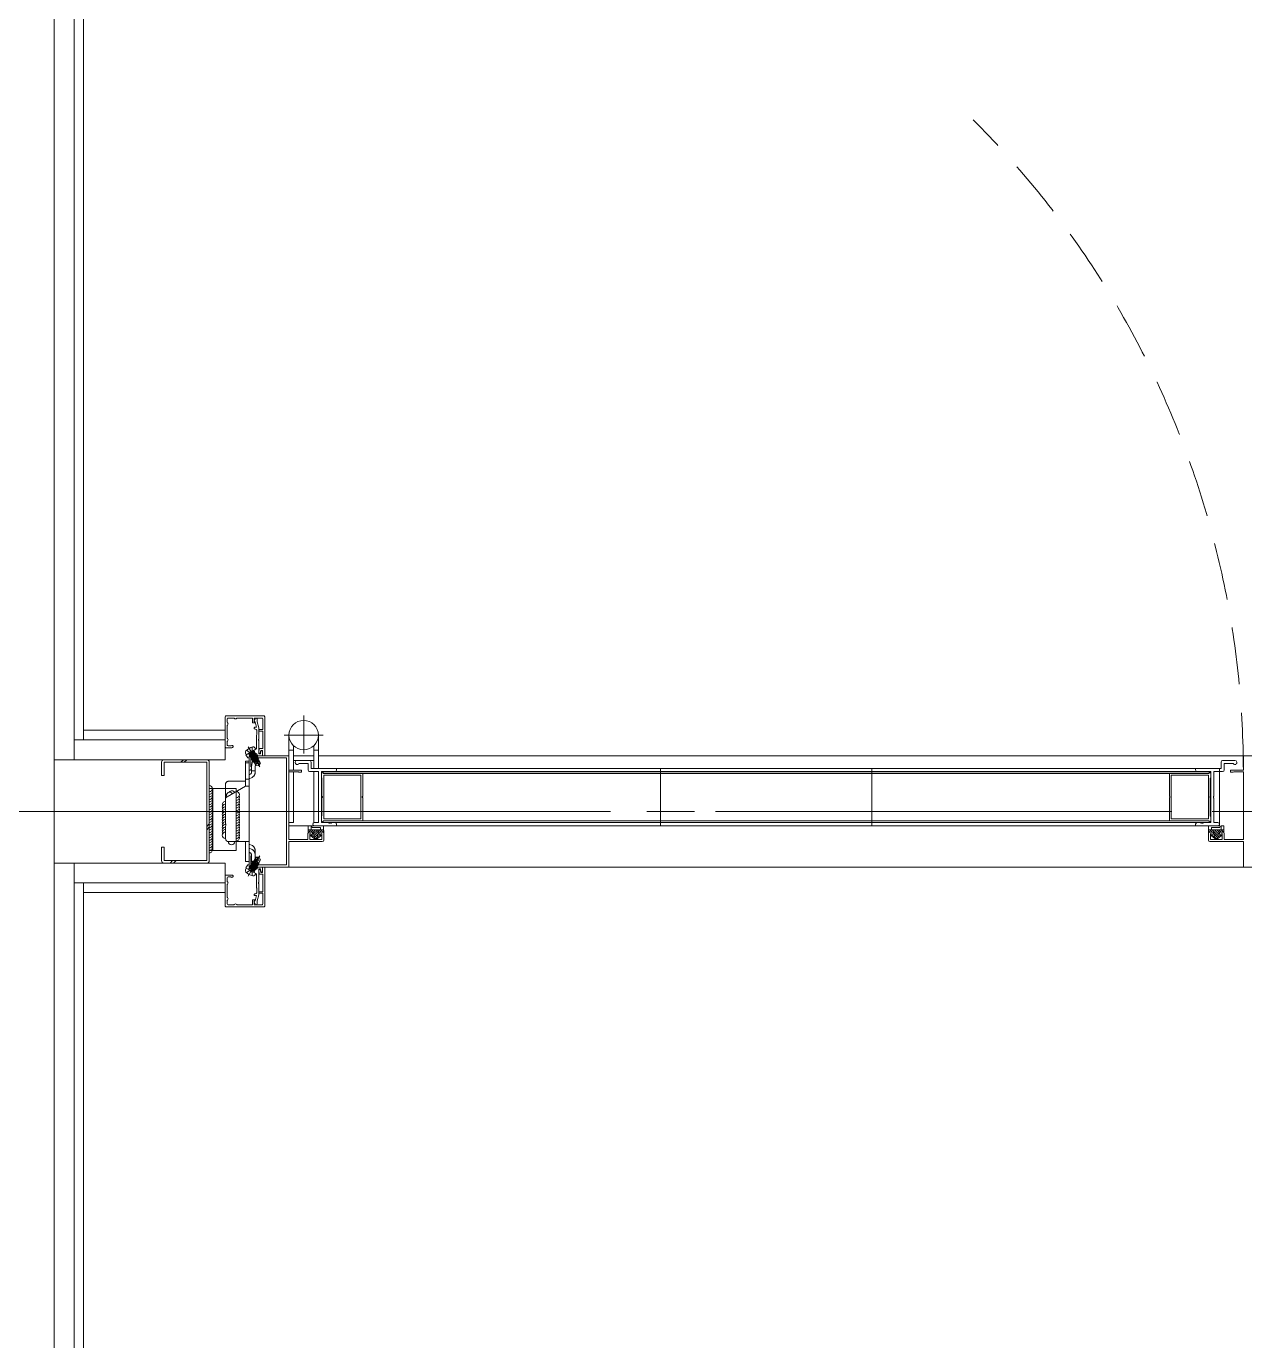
# Model space of a CAD drawing. Units: millimetres at full size. Extents: x -12803 to 120774, y -9413 to 101127.
# Drawn here: x 91634 to 92400, y 10164 to 10990 of the extents above; entities that cross this region are included whole.
import ezdxf

# ---------------------------------------------------------------- set-up
doc = ezdxf.new("R2010")
doc.units = ezdxf.units.MM
doc.header["$LTSCALE"] = 30
for name, pattern in [('CHAIN2', [12, 9, -1, 1, -1]), ('DASHED1', [1.8, 1.2, -0.6]), ('DASHED3', [4, 3, -1]), ('DOUBLE_CHAIN1', [8.8, 5, -1, 0.6, -0.6, 0.6, -1])]:
    doc.linetypes.add(name, pattern=pattern)
doc.layers.add('0-0_NoName', color=7, linetype='Continuous')
for name, color, linetype, lineweight in [('2-2_間仕切り芯', 7, 'DOUBLE_CHAIN1', 15), ('2-3_間仕切り', 7, 'Continuous', 15), ('2-A_建具', 7, 'Continuous', 15), ('3-2_AIHO08-壁芯', 7, 'CHAIN2', 15)]:
    doc.layers.add(name, color=color, linetype=linetype, lineweight=lineweight)

# ---------------------------------------------------------------- blocks, each defined once
blk = doc.blocks.new('グループ部品-732')
at = {"layer": '2-2_間仕切り芯'}
blk.add_line((90795.67, 10496.41), (93546.63, 10496.41), dxfattribs=at)
at = {"layer": '2-3_間仕切り'}
for p, q in [((91670.36, 11922.41), (91670.36, 10541.41)), ((91664.36, 11916.41), (91664.36, 10528.91)), ((91651.86, 11903.91), (91651.86, 8828.91)), ((91664.36, 10541.41), (91759.36, 10541.41)), ((91670.36, 10547.41), (91759.36, 10547.41)), ((91651.86, 10528.91), (91759.36, 10528.91)), ((91651.86, 10463.91), (91759.36, 10463.91)), ((91664.36, 10463.91), (91664.36, 8828.91)), ((91664.36, 10451.41), (91759.36, 10451.41)), ((91670.36, 10451.41), (91670.36, 8841.41)), ((91670.36, 10445.41), (91759.36, 10445.41))]:
    blk.add_line(p, q, dxfattribs=at)
at = {"layer": '2-A_建具'}
for p, q in [((91808.71, 10532.83), (91808.71, 10556.75)), ((91759.36, 10528.91), (91759.36, 10555.91)), ((91796.36, 10544.41), (91820.92, 10544.41)), ((91818.06, 10523.41), (91818.06, 10544.41)), ((91763.61, 10536.41), (91759.86, 10536.41)), ((91772.63, 10532.06), (91772.15, 10533.08)), ((91778.69, 10535.56), (91772.63, 10532.06)), ((91776.24, 10532.8), (91773.78, 10537.06)), ((91777.72, 10534.19), (91774.29, 10532.21)), ((91774.34, 10532.14), (91774.77, 10532.14)), ((91774.36, 10531.41), (91774.36, 10522.41)), ((91799.36, 10531.41), (91774.36, 10531.41)), ((91774.41, 10532.51), (91774.51, 10532.34)), ((91774.69, 10531.53), (91777.76, 10534.12)), ((91774.69, 10531.53), (91775.12, 10531.53)), ((91775.83, 10533.1), (91774.77, 10532.14)), ((91774.82, 10532.06), (91774.77, 10532.14)), ((91775.04, 10530.93), (91778.11, 10533.51)), ((91777.54, 10533.74), (91775.12, 10531.53)), ((91775.17, 10531.46), (91775.12, 10531.53)), ((91775.17, 10531.46), (91777.59, 10533.66)), ((91777.89, 10533.13), (91775.47, 10530.93)), ((91778.73, 10532.45), (91775.65, 10529.87)), ((91775.74, 10529.71), (91778.81, 10532.3)), ((91775.87, 10530.24), (91778.29, 10532.45)), ((91779.08, 10531.84), (91776, 10529.26)), ((91776.09, 10529.11), (91779.16, 10531.69)), ((91778.59, 10531.92), (91776.17, 10529.71)), ((91776.22, 10529.64), (91778.64, 10531.84)), ((91779.43, 10531.24), (91776.35, 10528.65)), ((91778.94, 10531.31), (91776.52, 10529.11)), ((91776.57, 10529.03), (91778.99, 10531.24)), ((91777.34, 10530.9), (91776.74, 10531.94)), ((91777.4, 10534.24), (91777.5, 10534.07)), ((91777.76, 10534.12), (91777.54, 10533.74)), ((91777.59, 10533.66), (91777.54, 10533.74)), ((91778.03, 10533.66), (91777.59, 10533.66)), ((91777.72, 10534.19), (91777.76, 10534.12)), ((91778.11, 10533.51), (91777.89, 10533.13)), ((91777.94, 10533.06), (91777.89, 10533.13)), ((91778.38, 10533.06), (91777.94, 10533.06)), ((91778.03, 10533.66), (91778.11, 10533.51)), ((91778.69, 10535.56), (91778.04, 10536.48)), ((91778.29, 10532.45), (91778.24, 10532.53)), ((91778.73, 10532.45), (91778.29, 10532.45)), ((91778.81, 10532.3), (91778.59, 10531.92)), ((91778.64, 10531.84), (91778.59, 10531.92)), ((91779.08, 10531.84), (91778.64, 10531.84)), ((91778.73, 10532.45), (91778.81, 10532.3)), ((91779.16, 10531.69), (91778.94, 10531.31)), ((91778.99, 10531.24), (91778.94, 10531.31)), ((91779.43, 10531.24), (91778.99, 10531.24)), ((91779.08, 10531.84), (91779.16, 10531.69)), ((91779.43, 10531.24), (91779.51, 10531.09)), ((91799.36, 10522.41), (91799.36, 10531.41)), ((91802.36, 10522.41), (91802.36, 10537.68)), ((91802.36, 10531.41), (91815.06, 10531.41)), ((91815.06, 10523.41), (91815.06, 10537.68)), ((91818.06, 10531.41), (92099.36, 10531.41)), ((92099.36, 10531.41), (92399.36, 10531.41)), ((92399.36, 10531.41), (92424.36, 10531.41)), ((92399.36, 10522.41), (92399.36, 10531.41)), ((91747.76, 10528.91), (91720.96, 10528.91)), ((91733.17, 10528.91), (91731.57, 10527.31)), ((91735.29, 10528.91), (91733.69, 10527.31)), ((91749.36, 10465.51), (91749.36, 10527.31)), ((91772.06, 10519.41), (91772.06, 10527.01)), ((91774.95, 10531.08), (91775.04, 10530.93)), ((91775.04, 10530.93), (91775.47, 10530.93)), ((91775.36, 10522.41), (91776.01, 10523.54)), ((91775.39, 10530.32), (91775.82, 10530.32)), ((91775.46, 10530.11), (91797.96, 10530.11)), ((91775.46, 10524.41), (91775.46, 10530.11)), ((91776.01, 10524.41), (91775.46, 10524.41)), ((91775.52, 10530.85), (91775.47, 10530.93)), ((91775.65, 10529.87), (91775.87, 10530.24)), ((91775.65, 10529.87), (91775.74, 10529.71)), ((91775.74, 10529.71), (91776.17, 10529.71)), ((91775.87, 10530.24), (91775.82, 10530.32)), ((91775.86, 10520.81), (91775.86, 10524.61)), ((91776, 10529.26), (91776.22, 10529.64)), ((91776, 10529.26), (91776.09, 10529.11)), ((91776.01, 10523.54), (91776.01, 10524.41)), ((91776.09, 10529.11), (91776.52, 10529.11)), ((91776.22, 10529.64), (91776.17, 10529.71)), ((91776.35, 10528.65), (91776.57, 10529.03)), ((91776.35, 10528.65), (91776.44, 10528.5)), ((91776.44, 10528.5), (91779.51, 10531.09)), ((91776.44, 10528.5), (91776.87, 10528.5)), ((91776.57, 10529.03), (91776.52, 10529.11)), ((91776.68, 10529.28), (91778.95, 10528.88)), ((91779.78, 10530.63), (91776.7, 10528.05)), ((91776.7, 10528.05), (91776.92, 10528.43)), ((91776.7, 10528.05), (91776.79, 10527.9)), ((91776.79, 10527.9), (91779.86, 10530.48)), ((91776.79, 10527.9), (91777.22, 10527.9)), ((91779.29, 10530.71), (91776.87, 10528.5)), ((91776.92, 10528.43), (91776.87, 10528.5)), ((91776.92, 10528.43), (91779.34, 10530.63)), ((91779.23, 10529.27), (91777.05, 10527.44)), ((91777.05, 10527.44), (91777.27, 10527.82)), ((91777.05, 10527.44), (91777.14, 10527.29)), ((91777.14, 10527.29), (91779.27, 10529.08)), ((91777.14, 10527.29), (91777.57, 10527.29)), ((91779.64, 10530.1), (91777.22, 10527.9)), ((91777.27, 10527.82), (91777.22, 10527.9)), ((91777.27, 10527.82), (91779.69, 10530.03)), ((91779.32, 10528.88), (91777.57, 10527.29)), ((91777.62, 10527.21), (91777.57, 10527.29)), ((91779.47, 10528.27), (91777.58, 10527.18)), ((91777.58, 10527.18), (91778.72, 10525.2)), ((91777.84, 10530.03), (91781.12, 10524.34)), ((91779.1, 10526.45), (91778.68, 10525.27)), ((91778.72, 10525.2), (91780.53, 10525.07)), ((91779.9, 10526.45), (91779.2, 10529.4)), ((91779.51, 10531.09), (91779.29, 10530.71)), ((91779.34, 10530.63), (91779.29, 10530.71)), ((91779.78, 10530.63), (91779.34, 10530.63)), ((91779.86, 10530.48), (91779.64, 10530.1)), ((91779.69, 10530.03), (91779.64, 10530.1)), ((91780.13, 10530.03), (91779.64, 10529.61)), ((91780.13, 10530.03), (91779.69, 10530.03)), ((91779.72, 10529.46), (91780.21, 10529.87)), ((91779.78, 10530.63), (91779.86, 10530.48)), ((91779.9, 10526.45), (91780.53, 10525.07)), ((91780.39, 10528.81), (91779.99, 10529.5)), ((91780.13, 10530.03), (91780.21, 10529.87)), ((91780.44, 10528.83), (91780.18, 10528.68)), ((91780.79, 10525.22), (91780.53, 10525.07)), ((91781.22, 10526.87), (91780.61, 10525.54)), ((91780.61, 10525.54), (91780.79, 10525.22)), ((91781.58, 10526.85), (91780.79, 10525.22)), ((91797.96, 10530.11), (91797.96, 10462.71)), ((91804.62, 10528.41), (91812.37, 10528.41)), ((92099.36, 10523.41), (91818.06, 10523.41)), ((91829.06, 10523.41), (92032.86, 10523.41)), ((92099.36, 10523.41), (92369.96, 10523.41)), ((92394.11, 10528.41), (92386.36, 10528.41)), ((91774.36, 10522.89), (91774.36, 10522.18)), ((91774.36, 10522.06), (91775.86, 10522.77)), ((91774.36, 10522.41), (91775.36, 10522.41)), ((91807.36, 10522.41), (91799.36, 10522.41)), ((91799.36, 10521.31), (91805.36, 10521.31)), ((91799.36, 10478.71), (91799.36, 10521.31)), ((91802.36, 10489.41), (91802.36, 10521.31)), ((91805.36, 10521.31), (91805.66, 10521.01)), ((91805.66, 10521.01), (91807.36, 10521.01)), ((91807.36, 10521.01), (91807.36, 10522.41)), ((91815.06, 10489.41), (91815.06, 10521.61)), ((91820.36, 10521.06), (91819.86, 10520.56)), ((91819.86, 10520.56), (91819.86, 10517.56)), ((91819.86, 10517.56), (91820.16, 10517.26)), ((92099.36, 10521.46), (91820.16, 10521.46)), ((91820.16, 10517.26), (91820.16, 10505.71)), ((91820.86, 10521.06), (91820.36, 10521.06)), ((91820.86, 10520.26), (91820.86, 10521.06)), ((91845.86, 10520.26), (91820.86, 10520.26)), ((91821.16, 10520.41), (92099.36, 10520.41)), ((91821.16, 10520.26), (92099.36, 10520.26)), ((91821.36, 10519.16), (91844.66, 10519.16)), ((91821.36, 10491.66), (91821.36, 10519.16)), ((91844.66, 10519.16), (91844.66, 10491.66)), ((91845.86, 10505.71), (91845.86, 10520.26)), ((92099.36, 10521.46), (92378.56, 10521.46)), ((92377.56, 10520.41), (92099.36, 10520.41)), ((92377.56, 10520.26), (92099.36, 10520.26)), ((92352.86, 10505.71), (92352.86, 10520.26)), ((92352.86, 10520.26), (92377.86, 10520.26)), ((92354.06, 10519.16), (92354.06, 10491.66)), ((92377.36, 10519.16), (92354.06, 10519.16)), ((92377.36, 10491.66), (92377.36, 10519.16)), ((92377.86, 10521.06), (92378.36, 10521.06)), ((92377.86, 10520.26), (92377.86, 10521.06)), ((92378.36, 10521.06), (92378.86, 10520.56)), ((92378.86, 10517.56), (92378.56, 10517.26)), ((92378.56, 10517.26), (92378.56, 10505.71)), ((92378.86, 10520.56), (92378.86, 10517.56)), ((92391.36, 10522.41), (92399.36, 10522.41)), ((92391.36, 10521.01), (92391.36, 10522.41)), ((92393.06, 10521.01), (92391.36, 10521.01)), ((92393.36, 10521.31), (92393.06, 10521.01)), ((92399.36, 10521.31), (92393.36, 10521.31)), ((92399.36, 10478.71), (92399.36, 10521.31)), ((91749.36, 10510.73), (91749.36, 10471.73)), ((91751.66, 10510.73), (91751.66, 10471.73)), ((91774.36, 10512.11), (91774.36, 10512.41)), ((91759.56, 10488.62), (91759.56, 10503.89)), ((91820.16, 10505.71), (91820.46, 10505.71)), ((91820.16, 10505.11), (91820.16, 10493.56)), ((91820.46, 10505.11), (91820.16, 10505.11)), ((91820.46, 10505.71), (91820.46, 10505.11)), ((91845.56, 10505.71), (91845.86, 10505.71)), ((91845.56, 10505.11), (91845.56, 10505.71)), ((91845.86, 10505.11), (91845.56, 10505.11)), ((91845.86, 10490.56), (91845.86, 10505.11)), ((92353.16, 10505.71), (92352.86, 10505.71)), ((92352.86, 10505.11), (92353.16, 10505.11)), ((92352.86, 10490.56), (92352.86, 10505.11)), ((92353.16, 10505.11), (92353.16, 10505.71)), ((92378.26, 10505.71), (92378.26, 10505.11)), ((92378.56, 10505.71), (92378.26, 10505.71)), ((92378.26, 10505.11), (92378.56, 10505.11)), ((92378.56, 10505.11), (92378.56, 10493.56)), ((91799.36, 10496.41), (91694.96, 10496.41)), ((91820.16, 10493.56), (91819.86, 10493.26)), ((91819.86, 10493.26), (91819.86, 10490.26)), ((91819.86, 10490.26), (91820.36, 10489.76)), ((91820.86, 10490.56), (91845.86, 10490.56)), ((91820.86, 10489.76), (91820.86, 10490.56)), ((91820.9, 10490.41), (92099.36, 10490.41)), ((91821.16, 10490.56), (92099.36, 10490.56)), ((91844.66, 10491.66), (91821.36, 10491.66)), ((92377.56, 10490.56), (92099.36, 10490.56)), ((92377.82, 10490.41), (92099.36, 10490.41)), ((92377.86, 10490.56), (92352.86, 10490.56)), ((92354.06, 10491.66), (92377.36, 10491.66)), ((92377.86, 10489.76), (92377.86, 10490.56)), ((92378.86, 10490.26), (92378.36, 10489.76)), ((92378.56, 10493.56), (92378.86, 10493.26)), ((92378.86, 10493.26), (92378.86, 10490.26)), ((91749.36, 10488.53), (91747.76, 10486.93)), ((91749.36, 10486.41), (91747.76, 10484.81)), ((91759.56, 10479.41), (91759.56, 10487.2)), ((91799.36, 10489.41), (91802.36, 10489.41)), ((91811.36, 10482.41), (91811.36, 10478.71)), ((91811.56, 10486.91), (91811.56, 10483.41)), ((91811.56, 10484.5), (91811.87, 10484.81)), ((91821.16, 10484.81), (91811.56, 10484.81)), ((91811.88, 10483.41), (91813.28, 10484.81)), ((91812.86, 10487.41), (91812.06, 10487.41)), ((91814.36, 10483.41), (91812.36, 10483.41)), ((91812.66, 10482.41), (91814.36, 10481.79)), ((91812.66, 10478.71), (91812.66, 10482.41)), ((91813.3, 10483.41), (91814.7, 10484.81)), ((91813.36, 10484.81), (91813.36, 10486.91)), ((91814.36, 10481.79), (91814.36, 10483.41)), ((91814.46, 10487.41), (91820.66, 10487.41)), ((91819.16, 10486.21), (91814.46, 10486.21)), ((91814.59, 10483.3), (91816.11, 10484.81)), ((91814.95, 10482.24), (91817.52, 10484.81)), ((91815.06, 10489.41), (91818.06, 10489.41)), ((91815.13, 10479.59), (91817.75, 10482.21)), ((91815.31, 10481.19), (91818.94, 10484.81)), ((91818.16, 10483.41), (91817.37, 10481.11)), ((91818.16, 10483.41), (91821.16, 10483.41)), ((91818.36, 10483.41), (91818.36, 10481.79)), ((91820.36, 10483.41), (91818.36, 10483.41)), ((91818.36, 10481.79), (91820.06, 10482.41)), ((91818.95, 10483.41), (91820.35, 10484.81)), ((91819.36, 10486.01), (91819.36, 10484.81)), ((91820.06, 10482.41), (91820.06, 10478.71)), ((91820.16, 10489.36), (92099.36, 10489.36)), ((91820.36, 10489.76), (91820.86, 10489.76)), ((91820.37, 10483.41), (91821.16, 10484.2)), ((91821.16, 10483.41), (91821.16, 10486.91)), ((91821.36, 10484.41), (91821.36, 10482.41)), ((91821.36, 10478.41), (91821.36, 10482.41)), ((91829.06, 10487.41), (92099.36, 10487.41)), ((92378.56, 10489.36), (92099.36, 10489.36)), ((92099.36, 10487.41), (92369.96, 10487.41)), ((92369.36, 10488.34), (92369.36, 10487.41)), ((92377.36, 10484.41), (92377.36, 10482.41)), ((92377.36, 10478.41), (92377.36, 10482.41)), ((92377.56, 10483.41), (92377.56, 10486.91)), ((92377.56, 10484.81), (92387.16, 10484.81)), ((92378.35, 10483.41), (92377.56, 10484.2)), ((92380.56, 10483.41), (92377.56, 10483.41)), ((92378.36, 10489.76), (92377.86, 10489.76)), ((92384.26, 10487.41), (92378.06, 10487.41)), ((92379.76, 10483.41), (92378.36, 10484.81)), ((92378.36, 10483.41), (92380.36, 10483.41)), ((92378.66, 10482.41), (92378.66, 10478.71)), ((92380.36, 10481.79), (92378.66, 10482.41)), ((92379.36, 10486.01), (92379.36, 10484.81)), ((92379.56, 10486.21), (92384.26, 10486.21)), ((92383.4, 10481.19), (92379.77, 10484.81)), ((92380.36, 10483.41), (92380.36, 10481.79)), ((92380.56, 10483.41), (92381.34, 10481.11)), ((92383.58, 10479.59), (92380.97, 10482.21)), ((92383.76, 10482.24), (92381.19, 10484.81)), ((92384.12, 10483.3), (92382.6, 10484.81)), ((92384.16, 10483.41), (92383.37, 10481.11)), ((92385.42, 10483.41), (92384.02, 10484.81)), ((92387.16, 10483.41), (92384.16, 10483.41)), ((92384.36, 10483.41), (92386.36, 10483.41)), ((92384.36, 10481.79), (92384.36, 10483.41)), ((92386.06, 10482.41), (92384.36, 10481.79)), ((92385.36, 10484.81), (92385.36, 10486.91)), ((92386.83, 10483.41), (92385.43, 10484.81)), ((92385.86, 10487.41), (92386.66, 10487.41)), ((92386.06, 10478.71), (92386.06, 10482.41)), ((92387.16, 10484.5), (92386.85, 10484.81)), ((92387.16, 10486.91), (92387.16, 10483.41)), ((92387.36, 10482.41), (92387.36, 10478.71)), ((91719.36, 10473.91), (91719.36, 10465.51)), ((91774.36, 10473.71), (91774.36, 10473.41)), ((91811.36, 10478.71), (91799.36, 10478.71)), ((91799.36, 10477.41), (91820.36, 10477.41)), ((91799.36, 10461.41), (91799.36, 10477.41)), ((91820.06, 10478.71), (91812.66, 10478.71)), ((91813.27, 10481.08), (91815.36, 10479.41)), ((91813.56, 10480.85), (91814.02, 10481.31)), ((91814.9, 10480.76), (91813.62, 10481.57)), ((91814.34, 10480.22), (91814.89, 10480.76)), ((91815.36, 10479.41), (91817.36, 10479.41)), ((91816.37, 10479.41), (91817.67, 10480.71)), ((91819.44, 10481.08), (91817.36, 10479.41)), ((91817.82, 10480.76), (91819.1, 10481.57)), ((92399.36, 10477.41), (92378.36, 10477.41)), ((92378.66, 10478.71), (92386.06, 10478.71)), ((92379.27, 10481.08), (92381.36, 10479.41)), ((92380.9, 10480.76), (92379.62, 10481.57)), ((92382.35, 10479.41), (92381.05, 10480.71)), ((92383.36, 10479.41), (92381.36, 10479.41)), ((92385.44, 10481.08), (92383.36, 10479.41)), ((92383.82, 10480.76), (92385.1, 10481.57)), ((92384.37, 10480.22), (92383.82, 10480.76)), ((92385.15, 10480.85), (92384.69, 10481.31)), ((92387.36, 10478.71), (92399.36, 10478.71)), ((92399.36, 10461.41), (92399.36, 10477.41)), ((91726.33, 10465.51), (91724.73, 10463.91)), ((91728.46, 10465.51), (91726.86, 10463.91)), ((91774.36, 10470.76), (91775.28, 10470.32)), ((91774.36, 10470.41), (91774.36, 10461.41)), ((91775.36, 10470.41), (91774.36, 10470.41)), ((91776.01, 10469.28), (91775.36, 10470.41)), ((91775.46, 10468.41), (91776.01, 10468.41)), ((91775.46, 10462.71), (91775.46, 10468.41)), ((91776.01, 10468.41), (91776.01, 10469.28)), ((91778.39, 10465.35), (91776.12, 10464.95)), ((91777.62, 10465.61), (91777.22, 10464.93)), ((91777.58, 10465.64), (91777.84, 10465.49)), ((91779.9, 10466.37), (91777.71, 10464.28)), ((91777.84, 10462.79), (91781.12, 10468.48)), ((91778.55, 10465.08), (91780.44, 10463.99)), ((91778.72, 10467.62), (91780.53, 10467.75)), ((91778.88, 10467.3), (91780.35, 10467.43)), ((91779.9, 10466.37), (91780.79, 10467.6)), ((91780.31, 10465.67), (91781.54, 10465.9)), ((91780.35, 10467.43), (91780.53, 10467.75)), ((91780.44, 10463.99), (91781.58, 10465.97)), ((91780.53, 10467.75), (91780.79, 10467.6)), ((91781.58, 10465.97), (91780.79, 10467.6)), ((91720.96, 10463.91), (91747.76, 10463.91)), ((91759.36, 10463.91), (91759.36, 10436.91)), ((91772.63, 10460.76), (91772.15, 10459.74)), ((91772.63, 10460.76), (91778.69, 10457.26)), ((91776.24, 10460.02), (91773.78, 10455.76)), ((91774.29, 10460.61), (91774.34, 10460.68)), ((91774.29, 10460.61), (91777.72, 10458.63)), ((91778.11, 10459.31), (91774.34, 10460.68)), ((91774.34, 10460.68), (91774.77, 10460.68)), ((91774.36, 10461.41), (91799.36, 10461.41)), ((91774.41, 10460.31), (91774.51, 10460.48)), ((91774.6, 10461.14), (91774.69, 10461.29)), ((91774.6, 10461.14), (91774.82, 10460.76)), ((91778.46, 10459.91), (91774.69, 10461.29)), ((91774.69, 10461.29), (91775.12, 10461.29)), ((91774.82, 10460.76), (91774.77, 10460.68)), ((91774.77, 10460.68), (91777.89, 10459.69)), ((91777.94, 10459.76), (91774.82, 10460.76)), ((91774.95, 10461.74), (91775.17, 10461.36)), ((91775.17, 10461.36), (91775.12, 10461.29)), ((91775.12, 10461.29), (91778.24, 10460.29)), ((91775.3, 10462.35), (91775.39, 10462.5)), ((91775.3, 10462.35), (91775.52, 10461.97)), ((91775.3, 10462.35), (91779.08, 10460.98)), ((91775.39, 10462.5), (91775.82, 10462.5)), ((91779.16, 10461.13), (91775.39, 10462.5)), ((91797.96, 10462.71), (91775.46, 10462.71)), ((91775.52, 10461.97), (91775.47, 10461.89)), ((91778.64, 10460.98), (91775.52, 10461.97)), ((91775.65, 10462.96), (91775.74, 10463.11)), ((91775.65, 10462.96), (91775.87, 10462.58)), ((91775.65, 10462.96), (91779.43, 10461.58)), ((91775.74, 10463.11), (91776.17, 10463.11)), ((91779.51, 10461.73), (91775.74, 10463.11)), ((91775.87, 10462.58), (91775.82, 10462.5)), ((91775.82, 10462.5), (91778.94, 10461.51)), ((91778.99, 10461.58), (91775.87, 10462.58)), ((91776, 10463.56), (91776.09, 10463.71)), ((91776, 10463.56), (91776.22, 10463.18)), ((91776, 10463.56), (91779.78, 10462.19)), ((91776.09, 10463.71), (91776.52, 10463.71)), ((91779.86, 10462.34), (91776.09, 10463.71)), ((91776.22, 10463.18), (91776.17, 10463.11)), ((91776.17, 10463.11), (91779.29, 10462.11)), ((91776.18, 10459.52), (91777.54, 10459.08)), ((91779.34, 10462.19), (91776.22, 10463.18)), ((91776.35, 10464.17), (91776.44, 10464.32)), ((91776.35, 10464.17), (91776.57, 10463.79)), ((91776.35, 10464.17), (91780.13, 10462.79)), ((91776.44, 10464.32), (91776.87, 10464.32)), ((91780.21, 10462.95), (91776.44, 10464.32)), ((91776.57, 10463.79), (91776.52, 10463.71)), ((91776.52, 10463.71), (91779.64, 10462.72)), ((91779.69, 10462.79), (91776.57, 10463.79)), ((91776.7, 10464.77), (91776.79, 10464.93)), ((91776.7, 10464.77), (91776.92, 10464.39)), ((91776.7, 10464.77), (91777.3, 10464.56)), ((91777.34, 10461.92), (91776.74, 10460.88)), ((91777.39, 10464.71), (91776.79, 10464.93)), ((91776.92, 10464.39), (91776.87, 10464.32)), ((91776.87, 10464.32), (91779.99, 10463.33)), ((91780.04, 10463.4), (91776.92, 10464.39)), ((91777.4, 10458.58), (91777.5, 10458.75)), ((91777.59, 10459.16), (91777.54, 10459.08)), ((91777.76, 10458.7), (91777.54, 10459.08)), ((91777.8, 10464.37), (91780.48, 10463.4)), ((91777.94, 10459.76), (91777.89, 10459.69)), ((91778.11, 10459.31), (91777.89, 10459.69)), ((91780.56, 10463.55), (91777.94, 10464.51)), ((91778.69, 10457.26), (91778.04, 10456.34)), ((91778.09, 10464.65), (91780.34, 10463.93)), ((91778.29, 10460.37), (91778.24, 10460.29)), ((91778.46, 10459.91), (91778.24, 10460.29)), ((91778.38, 10459.76), (91778.46, 10459.91)), ((91778.64, 10460.98), (91778.59, 10460.9)), ((91778.81, 10460.52), (91778.59, 10460.9)), ((91779.08, 10460.98), (91778.64, 10460.98)), ((91778.99, 10461.58), (91778.94, 10461.51)), ((91779.16, 10461.13), (91778.94, 10461.51)), ((91779.43, 10461.58), (91778.99, 10461.58)), ((91779.08, 10460.98), (91779.16, 10461.13)), ((91779.34, 10462.19), (91779.29, 10462.11)), ((91779.51, 10461.73), (91779.29, 10462.11)), ((91779.78, 10462.19), (91779.34, 10462.19)), ((91779.43, 10461.58), (91779.51, 10461.73)), ((91779.69, 10462.79), (91779.64, 10462.72)), ((91779.86, 10462.34), (91779.64, 10462.72)), ((91780.13, 10462.79), (91779.69, 10462.79)), ((91779.78, 10462.19), (91779.86, 10462.34)), ((91780.04, 10463.4), (91779.99, 10463.33)), ((91780.21, 10462.95), (91779.99, 10463.33)), ((91780.48, 10463.4), (91780.04, 10463.4)), ((91780.13, 10462.79), (91780.21, 10462.95)), ((91780.39, 10464.01), (91780.34, 10463.93)), ((91780.56, 10463.55), (91780.34, 10463.93)), ((91780.48, 10463.4), (91780.56, 10463.55)), ((91799.26, 10461.41), (92099.36, 10461.41)), ((92099.36, 10461.41), (92399.66, 10461.41)), ((92424.36, 10461.41), (92399.36, 10461.41)), ((91763.61, 10456.41), (91759.86, 10456.41))]:
    blk.add_line(p, q, dxfattribs=at)
at = {"layer": '2-A_建具', "linetype": 'DASHED3'}
for p, q in [((91772.06, 10512.26), (91772.06, 10527.91)), ((91772.06, 10527.91), (91774.36, 10527.91)), ((91772.06, 10527.01), (91774.36, 10527.01)), ((91774.36, 10464.91), (91774.36, 10527.91)), ((91775.86, 10524.61), (91776.68, 10529.28)), ((91778.16, 10524.41), (91778.95, 10528.88)), ((91778.16, 10520.81), (91778.16, 10524.41)), ((91772.06, 10515.41), (91761.56, 10515.41)), ((91772.06, 10516.77), (91774.36, 10516.77)), ((91774.36, 10519.48), (91775.28, 10519.91)), ((91776.25, 10517.82), (91774.36, 10516.94)), ((91778.16, 10521.89), (91775.86, 10521.89)), ((91766.36, 10510.73), (91749.36, 10510.73)), ((91759.56, 10513.41), (91759.56, 10503.89)), ((91760.56, 10505.62), (91772.06, 10512.26)), ((91766.36, 10471.73), (91766.36, 10510.73)), ((91772.06, 10512.26), (91774.36, 10512.26)), ((91774.36, 10477.41), (91761.56, 10477.41)), ((91776.25, 10475), (91774.36, 10475.88)), ((91749.36, 10471.73), (91766.36, 10471.73)), ((91776.27, 10472.4), (91774.36, 10473.31)), ((91775.86, 10469.42), (91775.86, 10466.45)), ((91775.86, 10466.45), (91776.37, 10463.54)), ((91778.16, 10472.01), (91778.16, 10469.47)), ((91778.16, 10469.42), (91778.16, 10466.65))]:
    blk.add_line(p, q, dxfattribs=at)
at = {"layer": '2-A_建具'}
for points in [[(91759.86, 10556.41), (91783.86, 10556.41), (91784.36, 10555.91)], [(91760.66, 10554.61), (91760.66, 10552.43), (91760.77, 10552.2)], [(91760.77, 10550.62), (91760.66, 10550.39), (91760.66, 10542.43), (91760.77, 10542.2)], [(91765.07, 10554.99), (91764.83, 10555.11), (91761.16, 10555.11)], [(91782.56, 10555.11), (91777.56, 10555.11), (91777.56, 10553.08), (91777.96, 10552.51), (91777.96, 10552.01), (91776.56, 10552.01), (91776.56, 10555.11), (91766.88, 10555.11), (91766.64, 10554.99)], [(91778.52, 10554.86), (91777.4, 10552.92), (91778.2, 10552.7), (91779.11, 10549.31), (91778.06, 10549.31)], [(91780.46, 10541.87), (91780.46, 10548.92), (91779.46, 10552.65), (91779.46, 10554.61)], [(91784.36, 10555.91), (91784.36, 10531.41), (91779.8, 10531.41)], [(91780.96, 10547.91), (91783.06, 10547.91), (91783.06, 10554.61)], [(91760.77, 10540.62), (91760.66, 10540.39), (91760.66, 10538.11)], [(91779.26, 10547.11), (91779.26, 10544.71), (91778.96, 10544.41), (91778.96, 10535.71), (91776.05, 10534.03), (91775.95, 10533.84), (91775.47, 10533.56), (91775.25, 10533.57), (91772.45, 10531.95), (91773.57, 10530.01), (91774.36, 10530.01)], [(91781.86, 10534.2), (91781.58, 10532.61), (91780.46, 10532.61), (91780.46, 10540.95), (91780.34, 10541.14), (91780.34, 10541.69), (91780.46, 10541.87)], [(91780.46, 10533.35), (91780.68, 10535.91), (91783.06, 10535.91), (91783.06, 10546.91), (91780.96, 10546.91)], [(91799.36, 10544.41), (91799.36, 10487.41), (92032.96, 10487.41), (92032.96, 10523.41)], [(91761.16, 10537.61), (91762.87, 10537.61), (91763.08, 10537.7)], [(91772.7, 10534.83), (91774.39, 10533.71), (91775.69, 10533.76)], [(91774.29, 10532.21), (91774.34, 10532.14), (91774.72, 10532.46)], [(91774.36, 10531.41), (91776.51, 10531.41), (91778.98, 10532.84), (91779.8, 10531.41)], [(91777.29, 10533.95), (91774.6, 10531.68), (91774.69, 10531.53)], [(91774.6, 10531.68), (91774.82, 10532.06), (91776.18, 10533.3)], [(91778.03, 10533.66), (91774.95, 10531.08), (91775.17, 10531.46)], [(91778.38, 10533.06), (91775.3, 10530.47), (91775.39, 10530.32), (91778.46, 10532.91)], [(91775.3, 10530.47), (91775.52, 10530.85), (91777.94, 10533.06)], [(91776.25, 10536.88), (91776.37, 10534.86), (91775.69, 10533.76)], [(91778.38, 10533.06), (91778.46, 10532.91), (91778.24, 10532.53), (91775.82, 10530.32)], [(91782.86, 10531.41), (91782.86, 10534.81), (91781.73, 10534.81), (91781.45, 10533.22)], [(91818.06, 10534.91), (91815.06, 10534.91), (91815.06, 10528.41), (91802.36, 10528.41), (91802.36, 10534.91), (91799.36, 10534.91)], [(91719.36, 10527.31), (91719.36, 10518.91), (91720.96, 10518.91), (91720.96, 10527.31), (91747.76, 10527.31), (91747.76, 10465.51), (91720.96, 10465.51), (91720.96, 10473.91), (91719.36, 10473.91)], [(91779.96, 10526.36), (91779.1, 10526.45), (91778.28, 10527.59)], [(91780.61, 10525.54), (91779.65, 10529.59), (91781.22, 10526.87)], [(91780.21, 10529.87), (91779.99, 10529.5), (91779.81, 10529.32)], [(91780.44, 10528.83), (91781.58, 10526.85), (91781.22, 10526.87)], [(91811.44, 10522.48), (91811.44, 10526.48), (91805.66, 10526.48)], [(91813.37, 10527.41), (91813.37, 10523.41), (91829.37, 10523.41), (91829.37, 10522.48)], [(92385.36, 10527.41), (92385.36, 10523.41), (92369.36, 10523.41), (92369.36, 10522.48)], [(92387.29, 10522.48), (92387.29, 10526.48), (92393.06, 10526.48)], [(91815.33, 10489.34), (91817.94, 10489.34), (91817.94, 10504.75), (91818.07, 10504.94), (91818.07, 10505.88), (91817.94, 10506.07), (91817.94, 10521.48), (91812.44, 10521.48)], [(91828.37, 10521.48), (91819.87, 10521.48), (91819.87, 10489.34), (91824.57, 10489.34), (91824.57, 10489.04), (91825.17, 10489.04), (91825.17, 10489.34), (91825.57, 10489.34), (91825.57, 10489.04), (91826.17, 10489.04), (91826.17, 10489.34), (91828.37, 10489.34)], [(92370.36, 10521.48), (92378.86, 10521.48), (92378.86, 10489.34), (92374.15, 10489.34), (92374.15, 10489.04), (92373.55, 10489.04), (92373.55, 10489.34), (92373.15, 10489.34), (92373.15, 10489.04), (92372.55, 10489.04), (92372.55, 10489.34), (92370.36, 10489.34)], [(92383.39, 10489.34), (92380.79, 10489.34), (92380.79, 10504.75), (92380.65, 10504.94), (92380.65, 10505.88), (92380.79, 10506.07), (92380.79, 10521.48), (92386.29, 10521.48)], [(91811.56, 10483.41), (91814.56, 10483.41), (91815.34, 10481.11)], [(91829.37, 10488.34), (91829.37, 10487.41), (91815.33, 10487.41)], [(91778.16, 10466.65), (91778.63, 10463.94), (91776.37, 10463.54)], [(91780.35, 10467.43), (91777.31, 10464.58), (91778.88, 10467.3)], [(91777.58, 10465.64), (91778.72, 10467.62), (91778.88, 10467.3)], [(91779.96, 10466.46), (91780.31, 10465.67), (91779.73, 10464.39)], [(91779.26, 10445.71), (91779.26, 10448.11), (91778.96, 10448.41), (91778.96, 10457.11), (91776.05, 10458.79), (91775.95, 10458.99), (91775.47, 10459.26), (91775.25, 10459.25), (91772.45, 10460.87), (91773.57, 10462.81), (91774.36, 10462.81), (91774.36, 10461.41), (91776.51, 10461.41), (91778.98, 10459.98), (91779.8, 10461.41)], [(91772.7, 10457.99), (91774.39, 10459.11), (91775.69, 10459.06)], [(91774.6, 10461.14), (91778.38, 10459.76), (91777.94, 10459.76)], [(91774.72, 10460.36), (91778.03, 10459.16), (91778.11, 10459.31)], [(91774.95, 10461.74), (91778.73, 10460.37), (91778.81, 10460.52), (91775.04, 10461.89)], [(91774.95, 10461.74), (91775.04, 10461.89), (91775.47, 10461.89), (91778.59, 10460.9)], [(91778.73, 10460.37), (91778.29, 10460.37), (91775.17, 10461.36)], [(91776.25, 10455.94), (91776.37, 10457.96), (91775.69, 10459.06)], [(91778.03, 10459.16), (91777.59, 10459.16), (91775.83, 10459.72)], [(91776.79, 10464.93), (91777.22, 10464.93), (91777.47, 10464.85)], [(91777.72, 10458.63), (91777.76, 10458.7), (91777.29, 10458.87)], [(91784.36, 10436.91), (91784.36, 10461.41), (91779.8, 10461.41)], [(91781.86, 10458.62), (91781.58, 10460.21), (91780.46, 10460.21), (91780.46, 10451.87), (91780.34, 10451.69), (91780.34, 10451.14), (91780.46, 10450.95)], [(91780.46, 10459.47), (91780.68, 10456.91), (91783.06, 10456.91), (91783.06, 10445.91), (91780.96, 10445.91)], [(91782.86, 10461.41), (91782.86, 10458.01), (91781.73, 10458.01), (91781.45, 10459.6)], [(91760.77, 10452.2), (91760.66, 10452.43), (91760.66, 10454.71)], [(91760.77, 10442.2), (91760.66, 10442.43), (91760.66, 10450.39), (91760.77, 10450.62)], [(91761.16, 10455.21), (91762.87, 10455.21), (91763.08, 10455.12)], [(91780.46, 10450.95), (91780.46, 10443.9), (91779.46, 10440.17), (91779.46, 10438.21)], [(91760.66, 10438.21), (91760.66, 10440.39), (91760.77, 10440.62)], [(91782.56, 10437.71), (91777.56, 10437.71), (91777.56, 10439.74), (91777.96, 10440.31), (91777.96, 10440.81), (91776.56, 10440.81), (91776.56, 10437.71), (91766.88, 10437.71), (91766.64, 10437.83)], [(91778.52, 10437.96), (91777.4, 10439.9), (91778.2, 10440.12), (91779.11, 10443.51), (91778.06, 10443.51)], [(91780.96, 10444.91), (91783.06, 10444.91), (91783.06, 10438.21)], [(91759.86, 10436.41), (91783.86, 10436.41), (91784.36, 10436.91)], [(91765.07, 10437.83), (91764.83, 10437.71), (91761.16, 10437.71)]]:
    blk.add_lwpolyline(points, dxfattribs=at)
blk.add_lwpolyline([(92165.76, 10523.41), (92384.36, 10523.41), (92384.36, 10487.41), (92165.76, 10487.41)], close=True, dxfattribs=at)
at = {"layer": '2-A_建具', "linetype": 'DASHED3'}
blk.add_lwpolyline([(91774.36, 10464.91), (91772.06, 10464.91), (91772.06, 10477.41)], dxfattribs=at)
at = {"layer": '2-A_建具'}
blk.add_circle((91808.71, 10544.41), 9.25, dxfattribs=at)
at = {"layer": '2-A_建具', "linetype": 'DASHED1'}
blk.add_arc((91819.87, 10521.48), 579.49, 0.09196, 45, dxfattribs=at)
at = {"layer": '2-A_建具'}
for centre, radius, start, end in [((91759.86, 10555.91), 0.5, 90.00001, 179.99999), ((91761.16, 10554.61), 0.5, 90.00001, 179.99999), ((91760.16, 10551.41), 1, 307.97987, 52.02013), ((91765.86, 10555.61), 1, 217.97987, 322.02013), ((91778.06, 10548.81), 0.5, 89.99999, 270.00001), ((91778.06, 10547.11), 1.2, 0.00001, 89.99999), ((91778.96, 10554.61), 0.5, 0, 150.00001), ((91780.96, 10547.41), 0.5, 89.99999, 270.00001), ((91782.56, 10554.61), 0.5, 0.00001, 89.99999), ((91760.16, 10541.41), 1, 307.97987, 52.02013), ((91759.86, 10536.91), 0.5, 180.00001, 269.99999), ((91761.16, 10538.11), 0.5, 180.00001, 269.99999), ((91763.61, 10537.16), 0.75, 270.00002, 134.41533), ((91773.33, 10533.63), 1.3, 135.88085, 205), ((91778.86, 10528.27), 9, 104.11915, 135.88085), ((91773.97, 10532.26), 0.5, 30, 120), ((91776.98, 10535.74), 1.3, 35, 104.11915), ((91777.84, 10534.49), 0.5, 120, 210), ((91780.96, 10533.31), 0.5, 175, 349.99999), ((91782.36, 10534.11), 0.5, 360, 170.00001), ((91720.96, 10527.31), 1.6, 90, 180), ((91747.76, 10527.31), 1.6, 0, 90), ((91779.43, 10529.47), 0.248, 30, 197.19096), ((91804.62, 10527.16), 1.25, 90, 327.04348), ((91812.37, 10527.41), 1, 0, 90), ((92386.36, 10527.41), 1, 90, 180), ((92394.11, 10527.16), 1.25, 212.95652, 90), ((91812.44, 10522.48), 1, 180, 270), ((91828.37, 10522.48), 1, 270, 0), ((92370.36, 10522.48), 1, 180, 270), ((92386.29, 10522.48), 1, 270, 0), ((91749.36, 10510.73), 2, 270, 90), ((91749.36, 10509.13), 2, 270, 23.57818), ((91749.36, 10507.53), 2, 270, 23.57818), ((91749.36, 10505.93), 2, 270, 23.57818), ((91762.15, 10506.54), 2, 30.01514, 210.01514), ((91763.54, 10507.34), 2, 30.01514, 143.59332), ((91766.36, 10506.97), 2, 270, 90), ((91749.36, 10504.33), 2, 270, 23.57818), ((91749.36, 10502.73), 2, 270, 23.57818), ((91749.36, 10501.13), 2, 270, 23.57818), ((91749.36, 10499.53), 2, 270, 23.57818), ((91749.36, 10497.93), 2, 270, 23.57818), ((91759.56, 10500.61), 2, 90, 203.57818), ((91759.56, 10499.01), 2, 90, 203.57818), ((91759.56, 10497.41), 2, 90, 203.57818), ((91761.56, 10503.89), 2, 120, 180), ((91766.36, 10505.37), 2, 270, 23.57818), ((91766.36, 10503.77), 2, 270, 23.57818), ((91766.36, 10502.17), 2, 270, 23.57818), ((91766.36, 10500.57), 2, 270, 23.57818), ((91766.36, 10498.97), 2, 270, 23.57818), ((91766.36, 10497.37), 2, 270, 23.57818), ((91749.36, 10496.33), 2, 270, 23.57818), ((91749.36, 10494.73), 2, 270, 23.57818), ((91749.36, 10493.13), 2, 270, 23.57818), ((91749.36, 10491.53), 2, 270, 23.57818), ((91749.36, 10489.93), 2, 270, 23.57818), ((91759.56, 10495.81), 2, 90, 203.57818), ((91759.56, 10494.21), 2, 90, 203.57818), ((91759.56, 10492.61), 2, 90, 203.57818), ((91759.56, 10491.01), 2, 90, 203.57818), ((91759.56, 10489.41), 2, 90, 203.57818), ((91766.36, 10495.77), 2, 270, 23.57818), ((91766.36, 10494.17), 2, 270, 23.57818), ((91766.36, 10492.57), 2, 270, 23.57818), ((91766.36, 10490.97), 2, 270, 23.57818), ((91766.36, 10489.37), 2, 270, 23.57818), ((91749.36, 10488.33), 2, 270, 23.57818), ((91749.36, 10486.73), 2, 270, 23.57818), ((91749.36, 10485.13), 2, 270, 23.57818), ((91749.36, 10483.53), 2, 270, 23.57818), ((91749.36, 10481.93), 2, 270, 23.57818), ((91759.56, 10487.81), 2, 90, 203.57818), ((91759.56, 10486.21), 2, 90, 203.57818), ((91759.56, 10484.61), 2, 90, 203.57818), ((91759.56, 10483.01), 2, 90, 203.57818), ((91759.56, 10481.41), 2, 90, 270), ((91758.86, 10487.91), 1, 314.427, 45.573), ((91766.36, 10487.77), 2, 270, 23.57818), ((91766.36, 10486.17), 2, 270, 23.57818), ((91766.36, 10484.57), 2, 270, 23.57818), ((91766.36, 10482.97), 2, 270, 23.57818), ((91766.36, 10481.37), 2, 270, 23.57818), ((91812.36, 10482.41), 1, 90, 180), ((91812.06, 10486.91), 0.5, 90, 180), ((91812.86, 10486.91), 0.5, 0, 90), ((91813.46, 10481.31), 0.3, 57.75246, 231.41035), ((91814.46, 10486.81), 0.6, 90, 270), ((91815.33, 10488.38), 0.965, 90, 270), ((91819.26, 10481.31), 0.3, 308.58965, 122.24754), ((91819.16, 10486.01), 0.2, 0, 90), ((91820.36, 10482.41), 1, 0, 90), ((91820.66, 10486.91), 0.5, 0, 90), ((91828.37, 10488.34), 1, 0, 90), ((92370.36, 10488.34), 1, 90, 180), ((92378.36, 10482.41), 1, 90, 180), ((92378.06, 10486.91), 0.5, 90, 180), ((92379.46, 10481.31), 0.3, 57.75246, 231.41035), ((92379.56, 10486.01), 0.2, 90, 180), ((92383.39, 10488.38), 0.965, 270, 90), ((92384.26, 10486.81), 0.6, 270, 90), ((92385.26, 10481.31), 0.3, 308.58965, 122.24754), ((92385.86, 10486.91), 0.5, 90, 180), ((92386.36, 10482.41), 1, 0, 90), ((92386.66, 10486.91), 0.5, 0, 90), ((91749.36, 10480.33), 2, 270, 23.57818), ((91749.36, 10478.73), 2, 270, 23.57818), ((91749.36, 10477.13), 2, 270, 23.57818), ((91749.36, 10475.53), 2, 270, 23.57818), ((91749.36, 10473.93), 2, 270, 23.57818), ((91761.56, 10479.41), 2, 180, 270), ((91763.36, 10477.41), 2, 180, 0), ((91766.36, 10479.77), 2, 270, 23.57818), ((91815.06, 10481.01), 0.3, 237.75246, 18.79734), ((91817.66, 10481.01), 0.3, 161.20266, 302.24754), ((91820.36, 10478.41), 1, 270, 0), ((92378.36, 10478.41), 1, 180, 270), ((92381.06, 10481.01), 0.3, 237.75246, 18.79734), ((92383.66, 10481.01), 0.3, 161.20266, 302.24754), ((91720.96, 10465.51), 1.6, 180, 269.99809), ((91747.76, 10465.51), 1.6, 270, 0), ((91749.36, 10472.33), 2, 270, 23.57818), ((91774.86, 10469.42), 1, 0, 64.66912), ((91773.33, 10459.19), 1.3, 155, 224.11915), ((91778.86, 10464.55), 9, 224.11915, 255.88085), ((91773.97, 10460.56), 0.5, 240, 330), ((91777.53, 10464.45), 0.248, 150, 317.19096), ((91777.84, 10458.33), 0.5, 150, 240), ((91780.96, 10459.51), 0.5, 10.00001, 185), ((91782.36, 10458.71), 0.5, 189.99999, 0), ((91759.86, 10455.91), 0.5, 90.00001, 179.99999), ((91761.16, 10454.71), 0.5, 90.00001, 179.99999), ((91760.16, 10451.41), 1, 307.97987, 52.02013), ((91763.61, 10455.66), 0.75, 225.58467, 89.99998), ((91776.98, 10457.09), 1.3, 255.88085, 325), ((91760.16, 10441.41), 1, 307.97987, 52.02013), ((91778.06, 10444.01), 0.5, 89.99999, 270.00001), ((91778.06, 10445.71), 1.2, 270.00001, 359.99999), ((91780.96, 10445.41), 0.5, 89.99999, 270.00001), ((91759.86, 10436.91), 0.5, 180.00001, 269.99999), ((91761.16, 10438.21), 0.5, 180.00001, 269.99999), ((91765.86, 10437.21), 1, 37.97987, 142.02013), ((91778.96, 10438.21), 0.5, 209.99999, 360), ((91782.56, 10438.21), 0.5, 270.00001, 359.99999)]:
    blk.add_arc(centre, radius, start, end, dxfattribs=at)
at = {"layer": '2-A_建具', "linetype": 'DASHED3'}
for centre, radius, start, end in [((91761.56, 10513.41), 2, 90, 180), ((91774.86, 10520.81), 1, 295, 0), ((91774.86, 10520.81), 3.3, 295, 0), ((91774.86, 10472.01), 3.3, 0, 65), ((91774.86, 10469.42), 3.3, 0, 64.66912)]:
    blk.add_arc(centre, radius, start, end, dxfattribs=at)
at = {"layer": '3-2_AIHO08-壁芯'}
blk.add_line((93074.36, 10496.41), (91649.36, 10496.41), dxfattribs=at)
blk = doc.blocks.new('グループ部品-763')
at = {"layer": '2-2_間仕切り芯'}
blk.add_line((90795.67, 10496.41), (93546.63, 10496.41), dxfattribs=at)
at = {"layer": '3-2_AIHO08-壁芯'}
blk.add_line((93074.36, 10496.41), (91649.36, 10496.41), dxfattribs=at)

msp = doc.modelspace()

# ---------------------------------------------------------------- block references
at = {"layer": '0-0_NoName'}
for name in ['グループ部品-732', 'グループ部品-763']:
    msp.add_blockref(name, (0, 0), dxfattribs=at)

doc.saveas('drawing.dxf')
